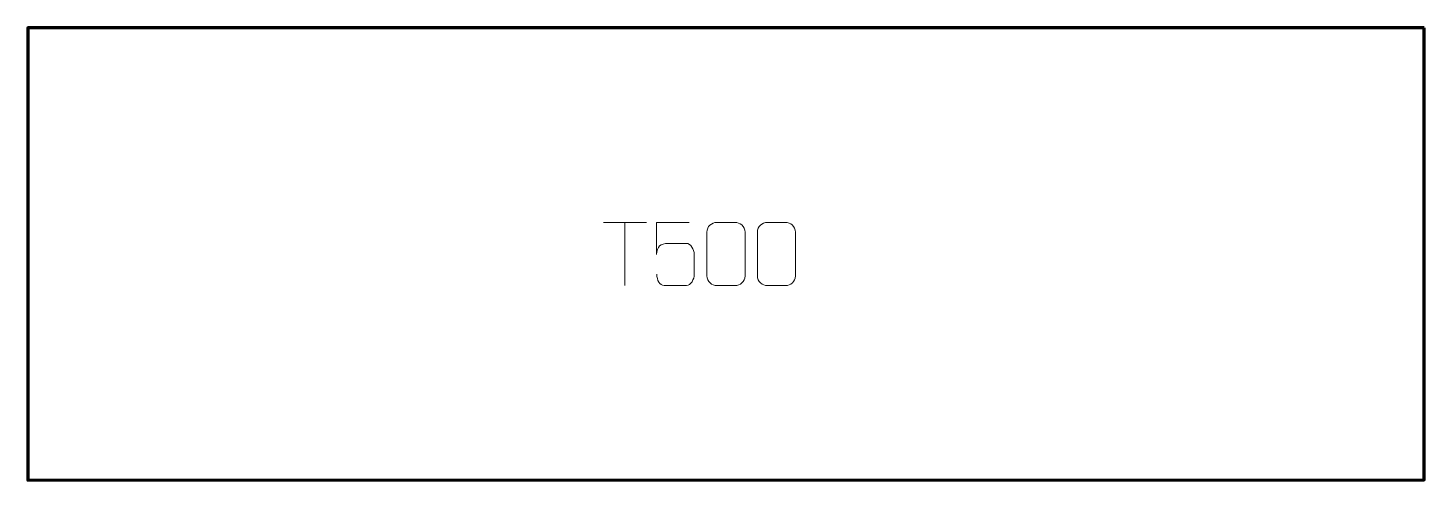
# Model space of a CAD drawing. Header units: millimetres. Extents: x 795 to 1347, y 226 to 405.
import ezdxf

# ---------------------------------------------------------------- set-up
doc = ezdxf.new("R2010")
doc.units = ezdxf.units.MM
doc.header["$MEASUREMENT"] = 0
doc.layers.add('layer 1', color=7, linetype='Continuous')

msp = doc.modelspace()

# ---------------------------------------------------------------- linework, layer by layer
at = {"layer": 'layer 1', "color": 242, "lineweight": 158}
msp.add_open_spline([(1347.0659, 404.9897), (1347.0659, 404.9897), (1347.0669, 226.4898), (1347.0669, 226.4898), (1347.0669, 226.4898), (1347.0669, 226.4898), (794.7917, 226.4519), (794.7917, 226.4519), (794.7917, 226.4519), (794.7967, 264.4389), (794.8016, 302.426), (794.8066, 340.413), (794.8066, 340.413), (794.8094, 361.9391), (794.8122, 383.465), (794.815, 404.9911), (794.815, 404.9911), (794.815, 404.9911), (1347.0659, 404.9897), (1347.0659, 404.9897)], degree=3, knots=[0, 0, 0, 0, 0.16666667, 0.16666667, 0.16666667, 0.16666667, 0.33333333, 0.33333333, 0.33333333, 0.33333333, 0.5, 0.5, 0.5, 0.5, 0.66666667, 0.66666667, 0.66666667, 0.66666667, 1, 1, 1, 1], dxfattribs=at)
at = {"layer": 'layer 1', "color": 142, "lineweight": 9}
for points in [[(1022.4893, 328.161), (1022.4893, 328.161), (1039.4577, 328.161), (1039.4577, 328.161)], [(1030.9737, 303.2586), (1030.9737, 303.2586), (1030.9737, 328.1846), (1030.9737, 328.1846)]]:
    msp.add_open_spline(points, degree=3, dxfattribs=at)
for points, knots in [([(1056.3395, 328.1626), (1056.3395, 328.1626), (1043.5021, 328.1626), (1043.5021, 328.1626), (1043.5021, 328.1626), (1043.5023, 323.9366), (1043.5023, 319.7104), (1043.5021, 315.4839), (1043.5021, 315.4839), (1043.5018, 318.7903), (1045.1309, 319.861), (1047.9399, 319.9214), (1047.9399, 319.9214), (1050.3767, 319.9217), (1052.8135, 319.9217), (1055.2501, 319.9214), (1055.2501, 319.9214), (1056.898, 319.9282), (1058.3713, 317.5503), (1058.3998, 315.4839), (1058.3998, 315.4839), (1058.3995, 312.8994), (1058.3995, 310.3147), (1058.3998, 307.7299), (1058.3998, 307.7299), (1058.4459, 305.7727), (1056.9482, 303.3391), (1055.324, 303.2807), (1055.324, 303.2807), (1053.3697, 303.2809), (1048.4802, 303.2809), (1046.5253, 303.2807), (1046.5253, 303.2807), (1044.6819, 303.2718), (1043.576, 305.2344), (1043.5552, 307.7828)], [0, 0, 0, 0, 0.1, 0.1, 0.1, 0.1, 0.2, 0.2, 0.2, 0.2, 0.3, 0.3, 0.3, 0.3, 0.4, 0.4, 0.4, 0.4, 0.5, 0.5, 0.5, 0.5, 0.6, 0.6, 0.6, 0.6, 0.7, 0.7, 0.7, 0.7, 0.8, 0.8, 0.8, 0.8, 1, 1, 1, 1]), ([(1067.3525, 328.207), (1069.716, 328.207), (1072.0799, 328.207), (1074.4438, 328.207), (1074.4438, 328.207), (1076.4221, 328.2426), (1078.4459, 326.75), (1078.473, 324.3106), (1078.473, 324.3106), (1078.4726, 318.5595), (1078.4726, 312.8081), (1078.473, 307.0563), (1078.473, 307.0563), (1078.3309, 304.7312), (1076.6265, 303.2506), (1074.4438, 303.2397), (1074.4438, 303.2397), (1072.074, 303.2401), (1069.7042, 303.2401), (1067.3349, 303.2397), (1067.3349, 303.2397), (1065.3785, 303.1343), (1063.3744, 305.0201), (1063.3857, 307.0389), (1063.3857, 307.0389), (1063.3861, 312.8131), (1063.3861, 318.5869), (1063.3857, 324.3604), (1063.3857, 324.3604), (1063.39, 326.5), (1065.1651, 328.2206), (1067.3525, 328.207)], [0, 0, 0, 0, 0.11111111, 0.11111111, 0.11111111, 0.11111111, 0.22222222, 0.22222222, 0.22222222, 0.22222222, 0.33333333, 0.33333333, 0.33333333, 0.33333333, 0.44444444, 0.44444444, 0.44444444, 0.44444444, 0.55555556, 0.55555556, 0.55555556, 0.55555556, 0.66666667, 0.66666667, 0.66666667, 0.66666667, 0.77777778, 0.77777778, 0.77777778, 0.77777778, 1, 1, 1, 1]), ([(1087.3304, 328.207), (1089.6939, 328.207), (1092.0578, 328.207), (1094.4217, 328.207), (1094.4217, 328.207), (1096.4, 328.2426), (1098.4238, 326.75), (1098.4508, 324.3106), (1098.4508, 324.3106), (1098.4504, 318.5595), (1098.4504, 312.8081), (1098.4508, 307.0563), (1098.4508, 307.0563), (1098.3088, 304.7312), (1096.6043, 303.2506), (1094.4217, 303.2397), (1094.4217, 303.2397), (1092.0519, 303.2401), (1089.6821, 303.2401), (1087.3127, 303.2397), (1087.3127, 303.2397), (1085.3564, 303.1343), (1083.3522, 305.0201), (1083.3636, 307.0389), (1083.3636, 307.0389), (1083.364, 312.8131), (1083.364, 318.5869), (1083.3636, 324.3604), (1083.3636, 324.3604), (1083.3679, 326.5), (1085.143, 328.2206), (1087.3304, 328.207)], [0, 0, 0, 0, 0.11111111, 0.11111111, 0.11111111, 0.11111111, 0.22222222, 0.22222222, 0.22222222, 0.22222222, 0.33333333, 0.33333333, 0.33333333, 0.33333333, 0.44444444, 0.44444444, 0.44444444, 0.44444444, 0.55555556, 0.55555556, 0.55555556, 0.55555556, 0.66666667, 0.66666667, 0.66666667, 0.66666667, 0.77777778, 0.77777778, 0.77777778, 0.77777778, 1, 1, 1, 1])]:
    msp.add_open_spline(points, degree=3, knots=knots, dxfattribs=at)

doc.saveas('drawing.dxf')
